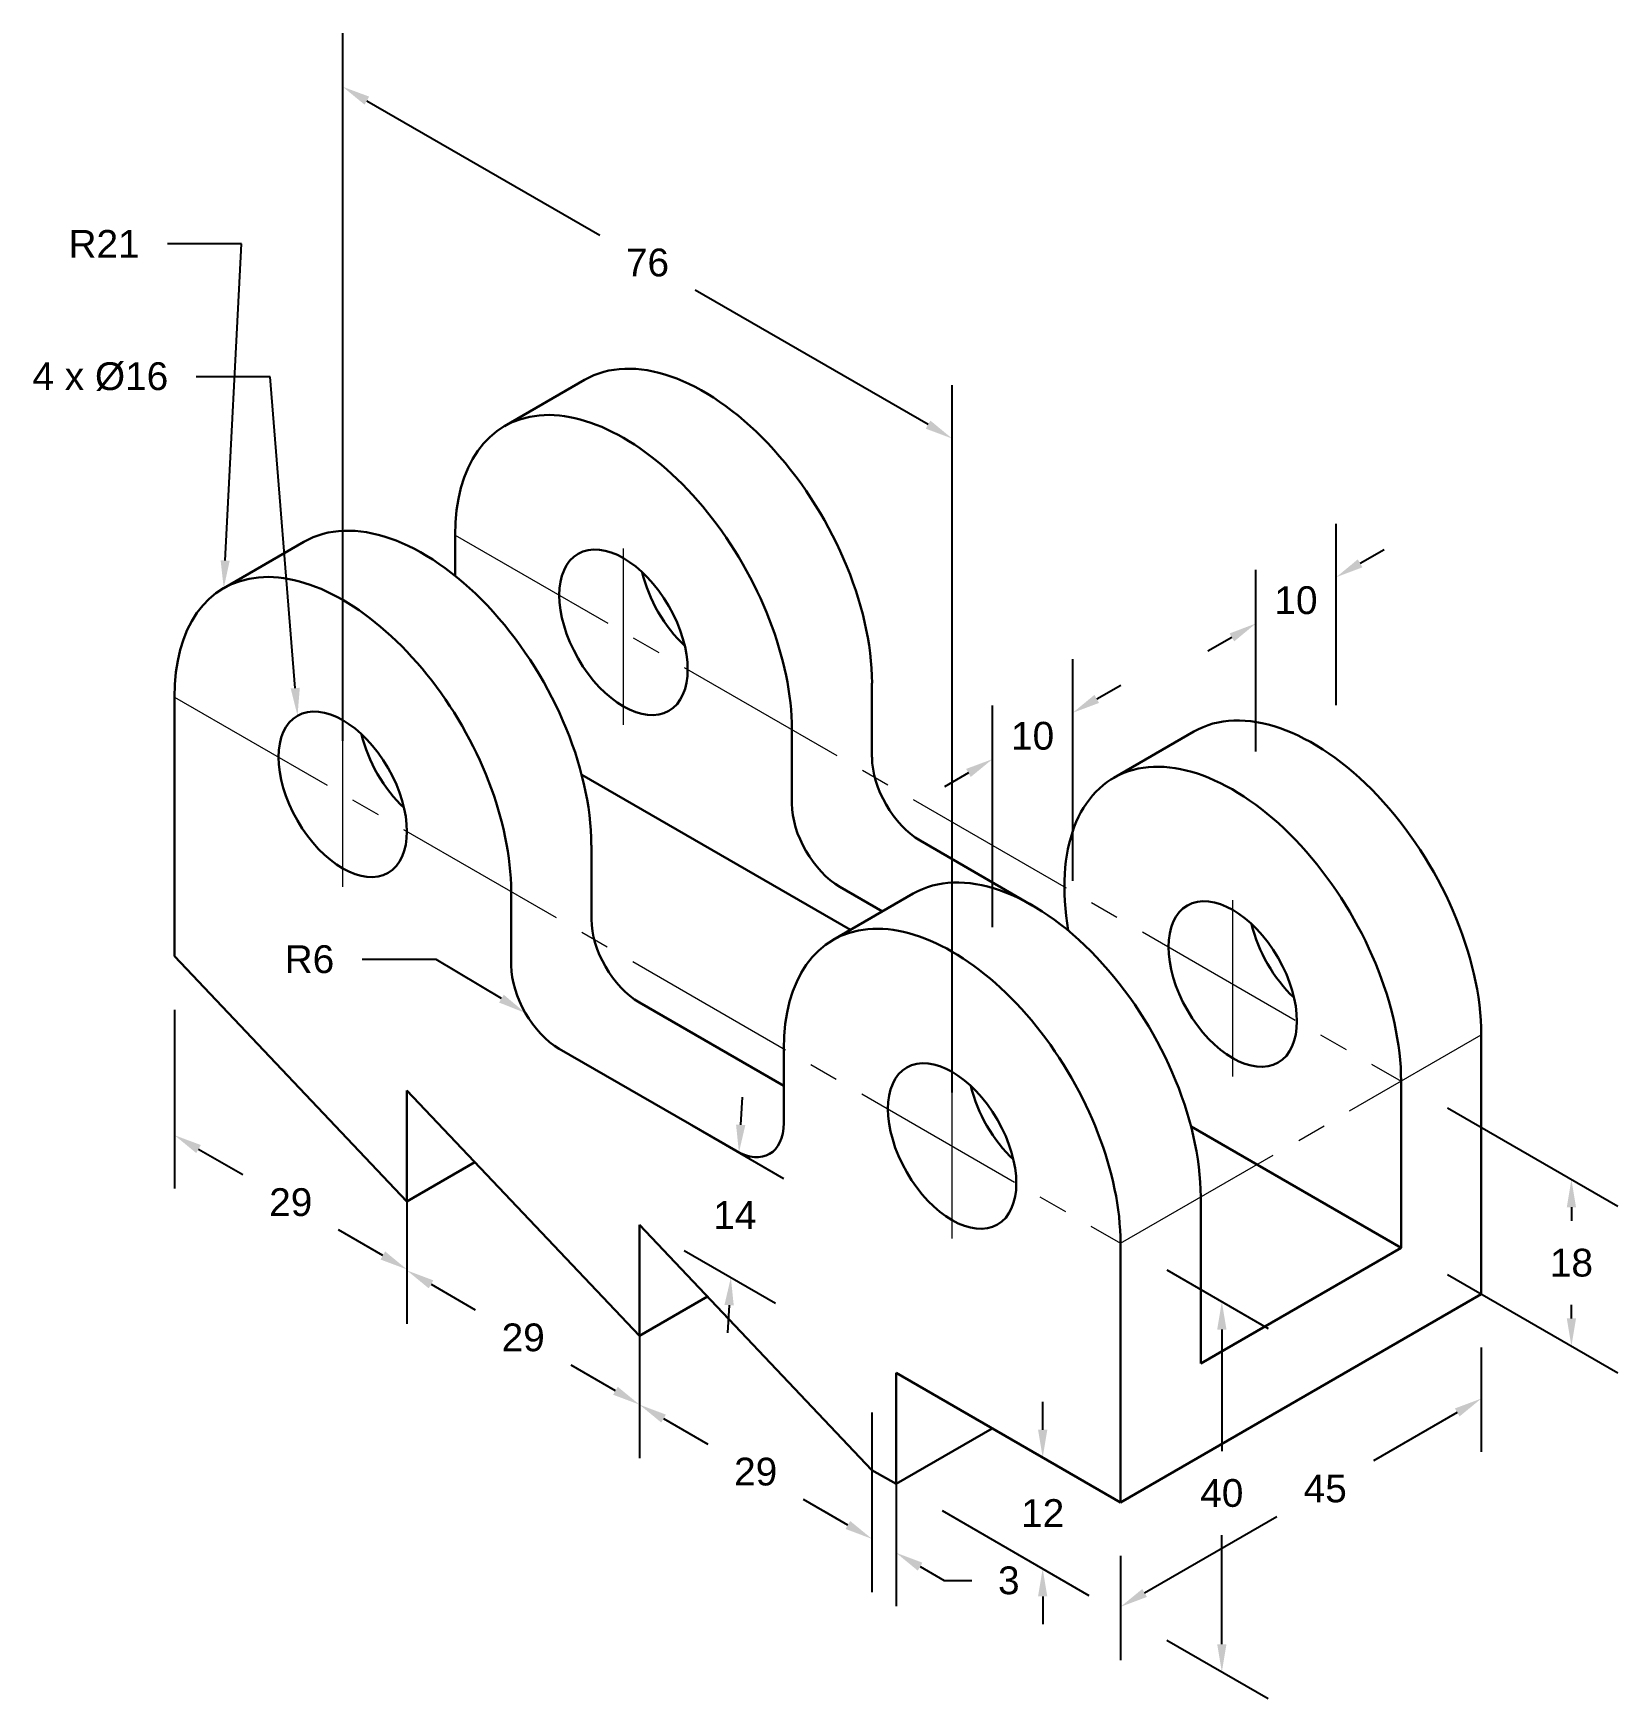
# Model space of a CAD drawing. Header units: millimetres. Extents: x -1017 to -846, y 353 to 533.
import ezdxf
from ezdxf import colors
from ezdxf.entities.mleader import LeaderData, LeaderLine
from ezdxf.math import Vec2, Vec3

# ---------------------------------------------------------------- set-up
doc = ezdxf.new("R2010")
doc.units = ezdxf.units.MM
doc.header["$PDMODE"] = 35
doc.linetypes.add('CENTER2', pattern=[28.575, 19.05, -3.175, 3.175, -3.175])
for name, color, linetype, lineweight in [('centerline', 4, 'CENTER2', 13), ('dimension', 3, 'Continuous', 13), ('object', 7, 'Continuous', 30)]:
    doc.layers.add(name, color=color, linetype=linetype, lineweight=lineweight)
doc.styles.get("Standard").update_dxf_attribs({"font": 'arial.ttf'})
doc.dimstyles.new('Copy of ISO-25', dxfattribs={"dimtxt": 3, "dimasz": 3, "dimexe": 5, "dimexo": 5, "dimgap": 3, "dimtad": 0, "dimtih": 1, "dimtoh": 1, "dimdec": 0, "dimzin": 1, "dimdsep": 46, "dimtxsty": 'Standard', "dimcen": 0, "dimadec": 0, "dimazin": 0, "dimtfac": 1, "dimtdec": 0, "dimtofl": 0, "dimtmove": 0, "dimatfit": 3, "dimfxl": 25.4, "dimarcsym": 0})

# ---------------------------------------------------------------- blocks, each defined once
blk = doc.blocks.new('*D20')
at = {"layer": 'Defpoints', "color": 0, "transparency": 16777216}
for p in [(-917.39, 488.73), (-983.21, 450.3), (-917.39, 412.3)]:
    blk.add_point(p, dxfattribs=at)
at = {"layer": 'dimension', "color": 0, "lineweight": -2, "transparency": 16777216}
for p, q in [((-983.21, 456.07), (-983.21, 532.51)), ((-980.61, 525.23), (-955.43, 510.7)), ((-919.99, 490.23), (-945.16, 504.77)), ((-917.39, 418.07), (-917.39, 494.51))]:
    blk.add_line(p, q, dxfattribs=at)
at = {"layer": 'dimension', "color": 0, "transparency": 16777216}
for points in [[(-980.36, 525.67), (-980.86, 524.8), (-983.21, 526.73)], [(-919.74, 490.67), (-920.24, 489.8), (-917.39, 488.73)]]:
    blk.add_solid(points, dxfattribs=at)
at = {"layer": 'dimension', "color": 0, "transparency": 16777216, "insert": (-950.3, 507.73), "char_height": 3, "attachment_point": 5}
blk.add_mtext('76', dxfattribs=at)
blk = doc.blocks.new('*D21')
at = {"layer": 'Defpoints', "color": 0, "transparency": 16777216}
for p in [(-950.3, 417.3), (-940.42, 411.6), (-951.16, 403.8)]:
    blk.add_point(p, dxfattribs=at)
at = {"layer": 'dimension', "color": 0, "lineweight": -2, "transparency": 16777216}
for p, q in [((-940.23, 414.59), (-940.04, 417.59)), ((-945.47, 414.51), (-935.59, 408.81)), ((-946.33, 401.01), (-936.46, 395.31)), ((-941.48, 395.1), (-941.67, 392.11))]:
    blk.add_line(p, q, dxfattribs=at)
at = {"layer": 'dimension', "color": 0, "transparency": 16777216}
for points in [[(-940.73, 414.62), (-939.73, 414.56), (-940.42, 411.6)], [(-941.98, 395.14), (-940.98, 395.07), (-941.29, 398.1)]]:
    blk.add_solid(points, dxfattribs=at)
at = {"layer": 'dimension', "color": 0, "transparency": 16777216, "insert": (-940.86, 404.85), "char_height": 3, "attachment_point": 5}
blk.add_mtext('14', dxfattribs=at)
blk = doc.blocks.new('*D22')
at = {"layer": 'Defpoints', "color": 0, "transparency": 16777216}
for p in [(-923.45, 387.8), (-923.45, 375.8), (-907.61, 366.65)]:
    blk.add_point(p, dxfattribs=at)
at = {"layer": 'dimension', "color": 0, "lineweight": -2, "transparency": 16777216}
for p, q in [((-918.45, 384.91), (-902.61, 375.76)), ((-907.61, 381.65), (-907.61, 384.65)), ((-918.45, 372.91), (-902.61, 363.76)), ((-907.61, 363.65), (-907.61, 360.65))]:
    blk.add_line(p, q, dxfattribs=at)
at = {"layer": 'dimension', "color": 0, "transparency": 16777216}
for points in [[(-908.11, 381.65), (-907.11, 381.65), (-907.61, 378.65)], [(-908.11, 363.65), (-907.11, 363.65), (-907.61, 366.65)]]:
    blk.add_solid(points, dxfattribs=at)
at = {"layer": 'dimension', "color": 0, "transparency": 16777216, "insert": (-907.61, 372.65), "char_height": 3, "attachment_point": 5}
blk.add_mtext('12', dxfattribs=at)
blk = doc.blocks.new('*D24')
at = {"layer": 'Defpoints', "color": 0, "transparency": 16777216}
for p in [(-1001.39, 432.8), (-976.28, 418.3), (-976.28, 398.97)]:
    blk.add_point(p, dxfattribs=at)
at = {"layer": 'dimension', "color": 0, "lineweight": -2, "transparency": 16777216}
for p, q in [((-1001.39, 427.02), (-1001.39, 407.7)), ((-976.28, 412.52), (-976.28, 393.2)), ((-998.79, 411.97), (-994.01, 409.21)), ((-978.88, 400.47), (-983.66, 403.24))]:
    blk.add_line(p, q, dxfattribs=at)
at = {"layer": 'dimension', "color": 0, "transparency": 16777216}
for points in [[(-998.54, 412.41), (-999.04, 411.54), (-1001.39, 413.47)], [(-978.63, 400.91), (-979.13, 400.04), (-976.28, 398.97)]]:
    blk.add_solid(points, dxfattribs=at)
at = {"layer": 'dimension', "color": 0, "transparency": 16777216, "insert": (-988.83, 406.22), "char_height": 3, "attachment_point": 5}
blk.add_mtext('29', dxfattribs=at)
blk = doc.blocks.new('*D25')
at = {"layer": 'Defpoints', "color": 0, "transparency": 16777216}
for p in [(-976.28, 418.3), (-951.16, 403.8), (-951.16, 384.36)]:
    blk.add_point(p, dxfattribs=at)
at = {"layer": 'dimension', "color": 0, "lineweight": -2, "transparency": 16777216}
for p, q in [((-976.28, 412.52), (-976.28, 393.09)), ((-951.16, 398.02), (-951.16, 378.59)), ((-973.68, 397.36), (-968.9, 394.6)), ((-953.76, 385.86), (-958.54, 388.62))]:
    blk.add_line(p, q, dxfattribs=at)
at = {"layer": 'dimension', "color": 0, "transparency": 16777216}
for points in [[(-973.43, 397.79), (-973.93, 396.93), (-976.28, 398.86)], [(-953.51, 386.29), (-954.01, 385.43), (-951.16, 384.36)]]:
    blk.add_solid(points, dxfattribs=at)
at = {"layer": 'dimension', "color": 0, "transparency": 16777216, "insert": (-963.72, 391.61), "char_height": 3, "attachment_point": 5}
blk.add_mtext('29', dxfattribs=at)
blk = doc.blocks.new('*D27')
at = {"layer": 'Defpoints', "color": 0, "transparency": 16777216}
for p in [(-951.16, 403.8), (-926.05, 389.3), (-926.05, 369.86)]:
    blk.add_point(p, dxfattribs=at)
at = {"layer": 'dimension', "color": 0, "lineweight": -2, "transparency": 16777216}
for p, q in [((-951.16, 398.02), (-951.16, 378.59)), ((-926.05, 383.52), (-926.05, 364.09)), ((-948.56, 382.86), (-943.78, 380.1)), ((-928.65, 371.36), (-933.43, 374.12))]:
    blk.add_line(p, q, dxfattribs=at)
at = {"layer": 'dimension', "color": 0, "transparency": 16777216}
for points in [[(-948.31, 383.29), (-948.81, 382.43), (-951.16, 384.36)], [(-928.4, 371.79), (-928.9, 370.93), (-926.05, 369.86)]]:
    blk.add_solid(points, dxfattribs=at)
at = {"layer": 'dimension', "color": 0, "transparency": 16777216, "insert": (-938.61, 377.11), "char_height": 3, "attachment_point": 5}
blk.add_mtext('29', dxfattribs=at)
blk = doc.blocks.new('*D28')
at = {"layer": 'Defpoints', "color": 0, "transparency": 16777216}
for p in [(-926.05, 389.3), (-923.45, 387.8), (-923.45, 368.36)]:
    blk.add_point(p, dxfattribs=at)
at = {"layer": 'dimension', "color": 0, "lineweight": -2, "transparency": 16777216}
for p, q in [((-926.05, 383.52), (-926.05, 364.09)), ((-923.45, 382.02), (-923.45, 362.59)), ((-928.65, 371.36), (-931.24, 372.86)), ((-920.85, 366.86), (-918.25, 365.36)), ((-918.25, 365.36), (-915.25, 365.36))]:
    blk.add_line(p, q, dxfattribs=at)
at = {"layer": 'dimension', "color": 0, "transparency": 16777216}
for points in [[(-928.4, 371.79), (-928.9, 370.93), (-926.05, 369.86)], [(-920.6, 367.29), (-921.1, 366.43), (-923.45, 368.36)]]:
    blk.add_solid(points, dxfattribs=at)
at = {"layer": 'dimension', "color": 0, "transparency": 16777216, "insert": (-911.27, 365.36), "char_height": 3, "attachment_point": 5}
blk.add_mtext('3', dxfattribs=at)
blk = doc.blocks.new('*D29')
at = {"layer": 'Defpoints', "color": 0, "transparency": 16777216}
for p in [(-899.2, 401.8), (-899.2, 361.8), (-888.26, 355.48)]:
    blk.add_point(p, dxfattribs=at)
at = {"layer": 'dimension', "color": 0, "lineweight": -2, "transparency": 16777216}
for p, q in [((-894.2, 398.91), (-883.26, 392.6)), ((-888.26, 392.48), (-888.26, 379.33)), ((-888.26, 358.48), (-888.26, 370.27)), ((-894.2, 358.91), (-883.26, 352.6))]:
    blk.add_line(p, q, dxfattribs=at)
at = {"layer": 'dimension', "color": 0, "transparency": 16777216}
for points in [[(-888.76, 392.48), (-887.76, 392.48), (-888.26, 395.48)], [(-888.76, 358.48), (-887.76, 358.48), (-888.26, 355.48)]]:
    blk.add_solid(points, dxfattribs=at)
at = {"layer": 'dimension', "color": 0, "transparency": 16777216, "insert": (-888.26, 374.8), "char_height": 3, "attachment_point": 5}
blk.add_mtext('40', dxfattribs=at)
blk = doc.blocks.new('*D30')
at = {"layer": 'Defpoints', "color": 0, "transparency": 16777216}
for p in [(-875.91, 473.75), (-875.91, 454.15), (-884.58, 449.15)]:
    blk.add_point(p, dxfattribs=at)
at = {"layer": 'dimension', "color": 0, "lineweight": -2, "transparency": 16777216}
for p, q in [((-875.91, 459.93), (-875.91, 479.53)), ((-873.32, 475.25), (-870.72, 476.75)), ((-884.58, 454.93), (-884.58, 474.53)), ((-887.17, 467.25), (-889.77, 465.75))]:
    blk.add_line(p, q, dxfattribs=at)
at = {"layer": 'dimension', "color": 0, "transparency": 16777216}
for points in [[(-873.57, 475.68), (-873.07, 474.82), (-875.91, 473.75)], [(-887.42, 467.68), (-886.92, 466.82), (-884.58, 468.75)]]:
    blk.add_solid(points, dxfattribs=at)
at = {"layer": 'dimension', "color": 0, "transparency": 16777216, "insert": (-880.25, 471.25), "char_height": 3, "attachment_point": 5}
blk.add_mtext('10', dxfattribs=at)
blk = doc.blocks.new('*D31')
at = {"layer": 'Defpoints', "color": 0, "transparency": 16777216}
for p in [(-904.37, 459.1), (-904.37, 435.17), (-913.03, 430.17)]:
    blk.add_point(p, dxfattribs=at)
at = {"layer": 'dimension', "color": 0, "lineweight": -2, "transparency": 16777216}
for p, q in [((-904.37, 440.94), (-904.37, 464.88)), ((-901.77, 460.6), (-899.17, 462.1)), ((-913.03, 435.94), (-913.03, 459.88)), ((-915.63, 452.6), (-918.23, 451.1))]:
    blk.add_line(p, q, dxfattribs=at)
at = {"layer": 'dimension', "color": 0, "transparency": 16777216}
for points in [[(-902.02, 461.04), (-901.52, 460.17), (-904.37, 459.1)], [(-915.88, 453.04), (-915.38, 452.17), (-913.03, 454.1)]]:
    blk.add_solid(points, dxfattribs=at)
at = {"layer": 'dimension', "color": 0, "transparency": 16777216, "insert": (-908.7, 456.6), "char_height": 3, "attachment_point": 5}
blk.add_mtext('10', dxfattribs=at)
blk = doc.blocks.new('*D32')
at = {"layer": 'Defpoints', "color": 0, "transparency": 16777216}
for p in [(-868.89, 419.3), (-868.89, 401.3), (-850.5, 390.68)]:
    blk.add_point(p, dxfattribs=at)
at = {"layer": 'dimension', "color": 0, "lineweight": -2, "transparency": 16777216}
for p, q in [((-863.89, 416.41), (-845.5, 405.79)), ((-850.5, 405.68), (-850.5, 404.21)), ((-863.89, 398.41), (-845.5, 387.79)), ((-850.5, 393.68), (-850.5, 395.15))]:
    blk.add_line(p, q, dxfattribs=at)
at = {"layer": 'dimension', "color": 0, "transparency": 16777216}
for points in [[(-851, 405.68), (-850, 405.68), (-850.5, 408.68)], [(-851, 393.68), (-850, 393.68), (-850.5, 390.68)]]:
    blk.add_solid(points, dxfattribs=at)
at = {"layer": 'dimension', "color": 0, "transparency": 16777216, "insert": (-850.5, 399.68), "char_height": 3, "attachment_point": 5}
blk.add_mtext('18', dxfattribs=at)
blk = doc.blocks.new('*D33')
at = {"layer": 'Defpoints', "color": 0, "transparency": 16777216}
for p in [(-860.23, 396.3), (-860.23, 385.02), (-899.2, 373.8)]:
    blk.add_point(p, dxfattribs=at)
at = {"layer": 'dimension', "color": 0, "lineweight": -2, "transparency": 16777216}
for p, q in [((-860.23, 390.52), (-860.23, 379.25)), ((-862.83, 383.52), (-871.87, 378.3)), ((-896.6, 364.02), (-882.31, 372.27)), ((-899.2, 368.02), (-899.2, 356.75))]:
    blk.add_line(p, q, dxfattribs=at)
at = {"layer": 'dimension', "color": 0, "transparency": 16777216}
for points in [[(-863.08, 383.95), (-862.58, 383.09), (-860.23, 385.02)], [(-896.85, 364.45), (-896.35, 363.59), (-899.2, 362.52)]]:
    blk.add_solid(points, dxfattribs=at)
at = {"layer": 'dimension', "color": 0, "transparency": 16777216, "insert": (-877.09, 375.29), "char_height": 3, "attachment_point": 5}
blk.add_mtext('45', dxfattribs=at)

msp = doc.modelspace()

# ---------------------------------------------------------------- linework, layer by layer
at = {"layer": 'centerline'}
for p, q in [((-971.08, 478.3), (-868.89, 419.3)), ((-952.89, 457.8), (-952.89, 477.8)), ((-1001.39, 460.8), (-899.2, 401.8)), ((-983.21, 440.3), (-983.21, 460.3)), ((-887.08, 419.8), (-887.08, 439.8)), ((-899.2, 401.8), (-860.23, 424.3)), ((-917.39, 402.3), (-917.39, 422.3))]:
    msp.add_line(p, q, dxfattribs=at)
at = {"layer": 'object'}
for p, q in [((-965.75, 490.07), (-957.09, 495.07)), ((-996.07, 472.57), (-987.41, 477.57)), ((-971.08, 478.3), (-971.08, 473.91)), ((-1001.39, 460.8), (-1001.39, 432.8)), ((-926.05, 462.3), (-926.05, 454.3)), ((-934.71, 457.3), (-934.71, 449.3)), ((-899.94, 452.07), (-891.28, 457.07)), ((-928.38, 435.65), (-957.4, 452.4)), ((-956.36, 444.8), (-956.36, 436.8)), ((-908.73, 438.3), (-920.85, 445.3)), ((-965.02, 439.8), (-965.02, 431.8)), ((-930.25, 434.57), (-921.59, 439.57)), ((-924.92, 437.65), (-929.51, 440.3)), ((-1001.39, 432.8), (-976.28, 406.3)), ((-935.57, 418.8), (-951.16, 427.8)), ((-940.77, 411.8), (-959.82, 422.8)), ((-935.57, 422.8), (-935.57, 414.8)), ((-860.23, 424.3), (-860.23, 396.3)), ((-868.89, 419.3), (-868.89, 401.3)), ((-976.28, 418.3), (-976.28, 406.3)), ((-976.28, 418.3), (-951.16, 391.8)), ((-868.89, 401.3), (-891.58, 414.4)), ((-968.93, 410.54), (-976.28, 406.3)), ((-890.54, 406.8), (-890.54, 388.8)), ((-890.54, 394.8), (-890.54, 406.8)), ((-951.16, 403.8), (-951.16, 391.8)), ((-951.16, 403.8), (-926.05, 377.3)), ((-899.2, 401.8), (-899.2, 373.8)), ((-899.2, 389.8), (-899.2, 401.8)), ((-890.54, 388.8), (-868.89, 401.3)), ((-943.81, 396.04), (-951.16, 391.8)), ((-899.2, 373.8), (-860.23, 396.3)), ((-923.45, 387.8), (-899.2, 373.8)), ((-923.45, 375.8), (-923.45, 387.8)), ((-923.45, 375.8), (-913.06, 381.8)), ((-926.05, 377.3), (-923.45, 375.8))]:
    msp.add_line(p, q, dxfattribs=at)
for centre, major_axis, start_param, end_param in [((-944.23, 472.8), (12.86, -22.27), 0.785398, 3.141593), ((-952.89, 467.8), (12.86, -22.27), 0.785398, 3.926991), ((-974.55, 455.3), (12.86, -22.27), 0.785398, 3.141593), ((-983.21, 450.3), (12.86, -22.27), 0.785398, 3.926991), ((-944.23, 472.8), (4.9, -8.49), 4.225694, 5.199084), ((-878.42, 434.8), (12.86, -22.27), 0.785398, 3.141593), ((-974.55, 455.3), (4.9, -8.49), 4.225694, 5.199084), ((-920.85, 451.3), (3.67, -6.36), 3.926991, 5.497787), ((-887.08, 429.8), (12.86, -22.27), 0.785398, 4.14219), ((-929.51, 446.3), (3.67, -6.36), 3.926991, 5.497787), ((-908.73, 417.3), (12.86, -22.27), 0.785398, 3.141593), ((-951.16, 433.8), (3.67, -6.36), 3.926991, 5.497787), ((-917.39, 412.3), (12.86, -22.27), 0.785398, 3.926991), ((-878.42, 434.8), (4.9, -8.49), 4.225694, 5.199084), ((-959.82, 428.8), (3.67, -6.36), 3.926991, 5.497787), ((-908.73, 417.3), (4.9, -8.49), 4.225694, 5.199084), ((-940.77, 417.8), (3.67, -6.36), 5.497787, 7.068583)]:
    msp.add_ellipse(centre, major_axis=major_axis, ratio=0.57735, start_param=start_param, end_param=end_param, dxfattribs=at)
for centre in [(-952.89, 467.8), (-983.21, 450.3), (-887.08, 429.8), (-917.39, 412.3)]:
    msp.add_ellipse(centre, major_axis=(4.9, -8.49), ratio=0.57735, dxfattribs=at)

# ---------------------------------------------------------------- dimensions: what is measured, and where the dimension line sits
at = {"layer": 'dimension'}
for p1, p2, distance, picture, middle in [((-983.21, 450.3), (-917.39, 412.3), 66.2, '*D20', (-950.3, 507.73)), ((-1001.39, 432.8), (-976.28, 418.3), -16.73, '*D24', (-988.83, 406.22)), ((-976.28, 418.3), (-951.16, 403.8), -16.83, '*D25', (-963.72, 391.61)), ((-951.16, 403.8), (-926.05, 389.3), -16.83, '*D27', (-938.61, 377.11)), ((-926.05, 389.3), (-923.45, 387.8), -16.83, '*D28', (-911.27, 365.36))]:
    dim = msp.add_aligned_dim(p1=p1, p2=p2, distance=distance, dimstyle='Copy of ISO-25', dxfattribs=at)
    dim.commit()
    dim.dimension.update_dxf_attribs({"geometry": picture, "text_midpoint": middle})
for base, p1, p2, angle, picture, middle in [((-875.91, 473.75), (-884.58, 449.15), (-875.91, 454.15), 30, '*D30', (-880.25, 471.25)), ((-904.37, 459.1), (-913.03, 430.17), (-904.37, 435.17), 30, '*D31', (-908.7, 456.6)), ((-850.5, 390.68), (-868.89, 419.3), (-868.89, 401.3), 270, '*D32', (-850.5, 399.68)), ((-940.42, 411.6), (-951.16, 403.8), (-950.3, 417.3), 86.3295, '*D21', (-940.86, 404.85)), ((-888.26, 355.48), (-899.2, 401.8), (-899.2, 361.8), 270, '*D29', (-888.26, 374.8)), ((-860.23, 385.02), (-899.2, 373.8), (-860.23, 396.3), 30, '*D33', (-877.09, 375.29)), ((-907.61, 366.65), (-923.45, 387.8), (-923.45, 375.8), 270, '*D22', (-907.61, 372.65))]:
    dim = msp.add_linear_dim(base=base, p1=p1, p2=p2, angle=angle, dimstyle='Copy of ISO-25', dxfattribs=at)
    dim.commit()
    dim.dimension.update_dxf_attribs({"geometry": picture, "text_midpoint": middle, "dimtype": 161})

# ---------------------------------------------------------------- leaders
ml = msp.add_multileader_mtext('Standard', dxfattribs=at)
ml.set_content('R21', color=256)
ml.set_leader_properties(linetype='Continuous')
ml.build(insert=Vec2(0, 0))
ml.multileader.update_dxf_attribs({"arrow_head_size": 3})
ctx = ml.context
ctx.base_point, ctx.char_height, ctx.arrow_head_size, ctx.landing_gap_size, ctx.plane_origin = Vec3(-1014.74, 509.76), 3, 3, 3, Vec3(-996.07, 472.57)
ctx.text_align_type = 2
notes = []
notes.append((ctx, [(0, (1, 1, 0), (-994.15, 509.76), (-1, 0), 8, [(0, [(-996.07, 472.57)], 0, [])])]))
ctx.mtext.insert, ctx.mtext.alignment, ctx.mtext.flow_direction = Vec3(-1005.15, 511.26), 3, 5
ml = msp.add_multileader_mtext('Standard', dxfattribs=at)
ml.set_content('4 x %%C16', color=256)
ml.set_leader_properties(linetype='Continuous')
ml.build(insert=Vec2(0, 0))
ml.multileader.update_dxf_attribs({"arrow_head_size": 3})
ctx = ml.context
ctx.base_point, ctx.char_height, ctx.arrow_head_size, ctx.landing_gap_size, ctx.plane_origin = Vec3(-1019.49, 495.41), 3, 3, 3, Vec3(-988.1, 458.78)
ctx.text_align_type = 2
notes.append((ctx, [(0, (1, 1, 0), (-991.06, 495.41), (-1, 0), 8, [(0, [(-988.1, 458.78)], 0, [])])]))
ctx.mtext.insert, ctx.mtext.alignment, ctx.mtext.flow_direction = Vec3(-1002.06, 496.97), 3, 5
ml = msp.add_multileader_mtext('Standard', dxfattribs=at)
ml.set_content('R6', color=256)
ml.set_leader_properties(linetype='Continuous')
ml.build(insert=Vec2(0, 0))
ml.multileader.update_dxf_attribs({"arrow_head_size": 3})
ctx = ml.context
ctx.base_point, ctx.char_height, ctx.arrow_head_size, ctx.landing_gap_size, ctx.plane_origin = Vec3(-991.97, 432.46), 3, 3, 3, Vec3(-963.5, 426.68)
ctx.text_align_type = 2
notes.append((ctx, [(0, (1, 1, 0), (-973.13, 432.46), (-1, 0), 8, [(0, [(-963.5, 426.68)], 0, [])])]))
ctx.mtext.insert, ctx.mtext.alignment, ctx.mtext.flow_direction = Vec3(-984.13, 433.99), 3, 5
for ctx, leaders in notes:
    for number, flags, end, landing, length, lines in leaders:
        leader = LeaderData()
        leader.index, (leader.has_last_leader_line, leader.has_dogleg_vector, leader.attachment_direction) = number, flags
        leader.last_leader_point, leader.dogleg_vector, leader.dogleg_length = Vec3(end), Vec3(landing), length
        for number, points, colour, breaks in lines:
            line = LeaderLine()
            line.index, line.vertices, line.color, line.breaks = number, Vec3.list(points), colors.encode_raw_color(colour), breaks
            leader.lines.append(line)
        ctx.leaders.append(leader)

doc.saveas('drawing.dxf')
